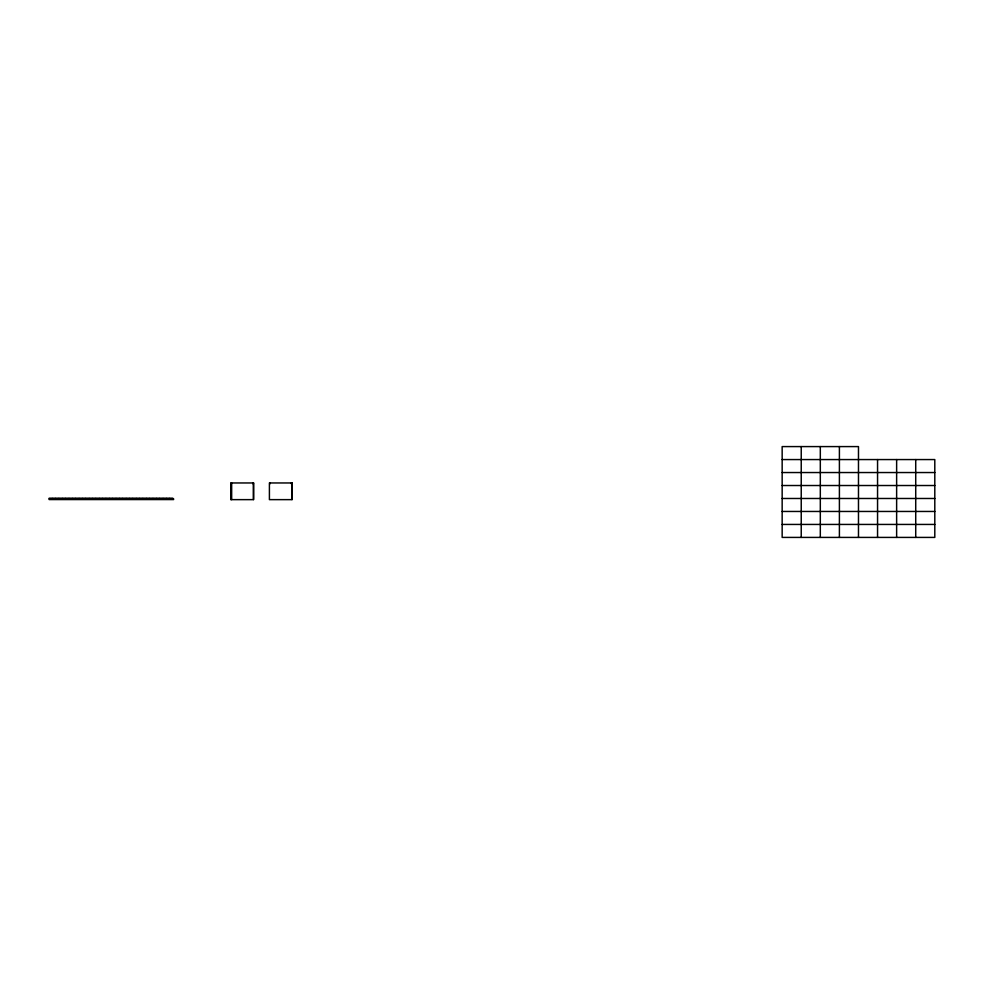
<?xml version="1.0" encoding="UTF-8"?>
<svg xmlns="http://www.w3.org/2000/svg" width="984" height="984" viewBox="0 0 984 984"><rect width="100%" height="100%" fill="white"/><g stroke="black" fill="none" stroke-linecap="round" stroke-linejoin="round"><path stroke-width="1.48" d="M782.157 459.565L934.8 459.565L934.8 537.412L782.157 537.412L782.157 446.588L858.479 446.588L858.479 537.412M782.157 472.541L934.8 472.541M782.157 485.518L934.8 485.518M782.157 498.482L934.8 498.482M49.2 498.876L173.602 498.876L173.602 499.564L49.2 499.564L49.2 498.187L51.869 498.187L51.869 498.876M782.157 511.459L934.8 511.459M782.157 524.435L934.8 524.435M915.723 459.565L915.723 537.412M896.633 459.565L896.633 537.412M877.556 459.565L877.556 537.412M839.401 446.588L839.401 537.412M820.312 446.588L820.312 537.412M801.234 446.588L801.234 537.412M291.977 483.033L291.977 499.564M291.289 483.033L291.289 483.722M270.17 483.033L270.17 483.722M253.478 483.033L253.478 499.564M252.79 483.033L252.79 483.722M231.658 483.033L231.658 499.564M230.969 483.033L230.969 499.564M172.766 498.876L172.766 498.187L170.097 498.187L170.097 498.876M169.408 498.876L169.408 498.187L166.739 498.187L166.739 498.876M166.05 498.876L166.05 498.187L163.381 498.187L163.381 498.876M162.692 498.876L162.692 498.187L160.023 498.187L160.023 498.876M159.334 498.876L159.334 498.187L156.665 498.187L156.665 498.876M155.976 498.876L155.976 498.187L153.307 498.187L153.307 498.876M152.618 498.876L152.618 498.187L149.949 498.187L149.949 498.876M149.26 498.876L149.26 498.187L146.591 498.187L146.591 498.876M145.903 498.876L145.903 498.187L143.233 498.187L143.233 498.876M142.545 498.876L142.545 498.187L139.876 498.187L139.876 498.876M139.187 498.876L139.187 498.187L136.518 498.187L136.518 498.876M135.829 498.876L135.829 498.187L133.16 498.187L133.16 498.876M132.471 498.876L132.471 498.187L129.802 498.187L129.802 498.876M129.113 498.876L129.113 498.187L126.444 498.187L126.444 498.876M125.755 498.876L125.755 498.187L123.086 498.187L123.086 498.876M122.397 498.876L122.397 498.187L119.716 498.187L119.716 498.876M119.039 498.876L119.039 498.187L116.358 498.187L116.358 498.876M115.681 498.876L115.681 498.187L113 498.187L113 498.876M112.324 498.876L112.324 498.187L109.642 498.187L109.642 498.876M108.966 498.876L108.966 498.187L106.284 498.187L106.284 498.876M105.608 498.876L105.608 498.187L102.926 498.187L102.926 498.876M102.25 498.876L102.25 498.187L99.569 498.187L99.569 498.876M98.892 498.876L98.892 498.187L96.211 498.187L96.211 498.876M95.522 498.876L95.522 498.187L92.853 498.187L92.853 498.876M92.164 498.876L92.164 498.187L89.495 498.187L89.495 498.876M88.806 498.876L88.806 498.187L86.137 498.187L86.137 498.876M85.448 498.876L85.448 498.187L82.779 498.187L82.779 498.876M82.09 498.876L82.09 498.187L79.421 498.187L79.421 498.876M78.732 498.876L78.732 498.187L76.063 498.187L76.063 498.876M75.374 498.876L75.374 498.187L72.705 498.187L72.705 498.876M72.016 498.876L72.016 498.187L69.347 498.187L69.347 498.876M68.659 498.876L68.659 498.187L65.989 498.187L65.989 498.876M65.301 498.876L65.301 498.187L62.632 498.187L62.632 498.876M61.943 498.876L61.943 498.187L59.274 498.187L59.274 498.876M58.585 498.876L58.585 498.187L55.916 498.187L55.916 498.876M55.227 498.876L55.227 498.187L52.558 498.187L52.558 498.876M253.552 482.959L230.896 482.959L230.896 499.638L253.552 499.638L253.552 482.959M292.063 482.959L269.407 482.959L269.407 499.638L292.063 499.638L292.063 482.959"/></g></svg>
